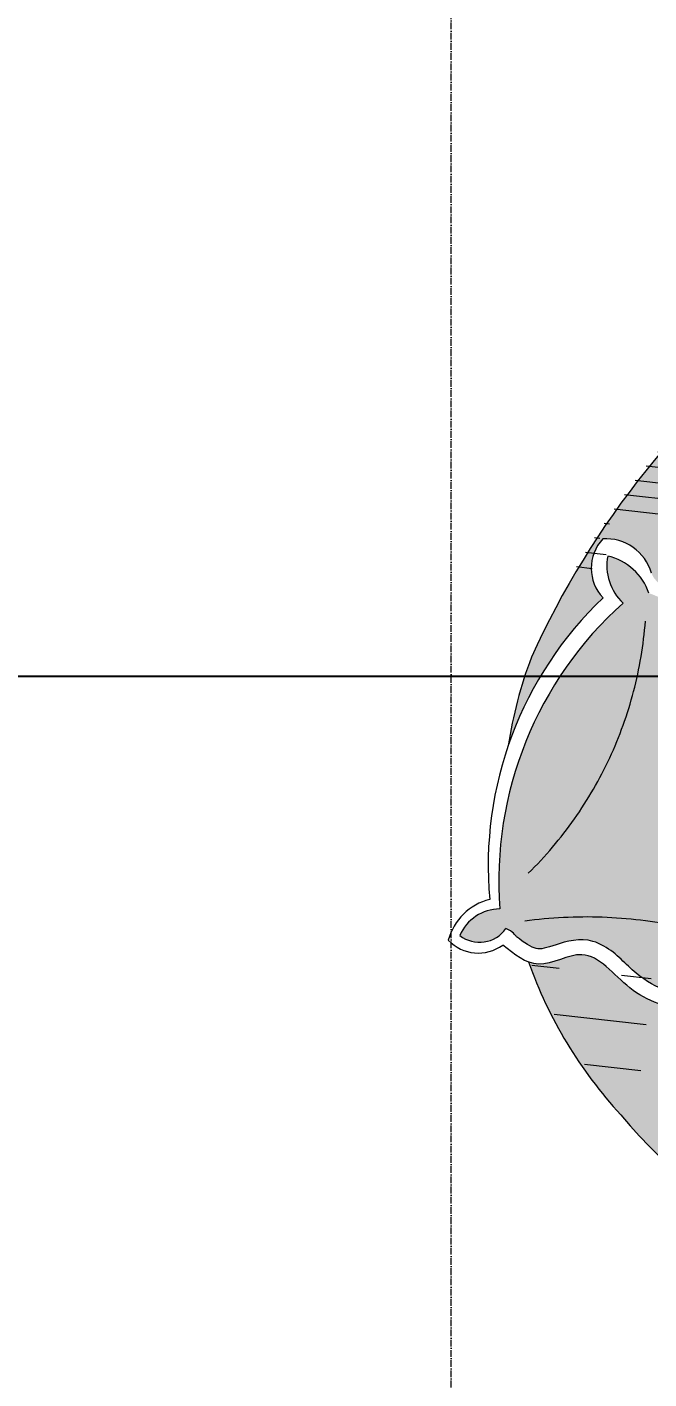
# Model space of a CAD drawing. Header units: millimetres. Extents: x -425671 to 598394, y -194194 to 343585.
# Drawn here: x 49701 to 50365, y 164749 to 166192 of the extents above; entities that cross this region are included whole.
import ezdxf

# ---------------------------------------------------------------- set-up
doc = ezdxf.new("R2010")
doc.units = ezdxf.units.MM
doc.linetypes.add('ACAD_ISO10W100', pattern=[18, 12, -3, 0, -3])
doc.linetypes.add('HIDDENX2', pattern=[19.049999999999997, 12.7, -6.35])
for name, color, linetype, lineweight in [('Centre line', 30, 'Continuous', 9), ('Furniture', 250, 'Continuous', 5), ('S-DIM', 30, 'Continuous', 13)]:
    doc.layers.add(name, color=color, linetype=linetype, lineweight=lineweight)
doc.styles.get("Standard").update_dxf_attribs({"font": 'arial.ttf'})
doc.dimstyles.new('ISO-25', dxfattribs={"dimtxt": 200, "dimasz": 180, "dimexe": 1.25, "dimexo": 0.625, "dimtad": 1, "dimtxsty": 'Standard', "dimblk": 'DOT', "dimcen": 2.5, "dimadec": 0, "dimazin": 0, "dimtfac": 1, "dimtmove": 0, "dimatfit": 3, "dimfxl": 0, "dimarcsym": 0})
pattern_1 = [(135, (3476261.326817591, 840878.8301373713), (-0.1724209175245278, 1.387778780781446e-17), [0.12192, -0.12192]), (135, (3476261.341186, 840878.8445057814), (-0.1724209175245278, 1.387778780781446e-17), [0.12192, -0.12192]), (135, (3476261.35555441, 840878.8588741913), (-0.1724209175245278, 1.387778780781446e-17), [0.12192, -0.12192]), (135, (3476261.36992282, 840878.8732426006), (-0.1724209175245278, 1.387778780781446e-17), [0.12192, -0.12192]), (135, (3476261.384291229, 840878.8876110108), (-0.1724209175245278, 1.387778780781446e-17), [0.12192, -0.12192]), (135, (3476261.39865964, 840878.9019794207), (-0.1724209175245278, 1.387778780781446e-17), [0.12192, -0.12192]), (135, (3476261.413028049, 840878.9163478304), (-0.1724209175245278, 1.387778780781446e-17), [0.12192, -0.12192]), (44.99999999999997, (3476261.240607132, 840878.9163478306), (0.1724209175245278, -1.387778780781446e-17), [0.12192, -0.12192]), (44.99999999999997, (3476261.226238722, 840878.9307162402), (0.1724209175245278, -1.387778780781446e-17), [0.12192, -0.12192]), (44.99999999999997, (3476261.211870312, 840878.9450846501), (0.1724209175245278, -1.387778780781446e-17), [0.12192, -0.12192]), (44.99999999999997, (3476261.197501902, 840878.9594530598), (0.1724209175245278, -1.387778780781446e-17), [0.12192, -0.12192]), (44.99999999999997, (3476261.183133492, 840878.9738214698), (0.1724209175245278, -1.387778780781446e-17), [0.12192, -0.12192]), (44.99999999999997, (3476261.168765083, 840878.9881898793), (0.1724209175245278, -1.387778780781446e-17), [0.12192, -0.12192]), (44.99999999999997, (3476261.154396673, 840879.002558289), (0.1724209175245278, -1.387778780781446e-17), [0.12192, -0.12192])]

# ---------------------------------------------------------------- blocks, each defined once
blk = doc.blocks.new('Cushion')
at = {"layer": 'Furniture', "ltscale": 0.8}
h = blk.add_hatch(color=256, dxfattribs=at)
h.dxf.hatch_style = 1
h.set_gradient(color1=(223, 171, 93), color2=(215, 143, 80), tint=0.4600000083446503, name='CURVED')
edge = h.paths.add_edge_path()
edge.add_arc((3475801.002543719, 840801.6060762854), 0.05475926233037194, 14.04033281465928, 81.49246440572438, ccw=False)
edge.add_arc((3475801.161771051, 840800.9997789642), 0.6286017344272669, 65.91260383204258, 99.717687765069, ccw=False)
edge.add_arc((3475800.844479252, 840800.5690922079), 1.156901462012611, 60.2631645607645, 117.069407013088)
edge.add_arc((3475800.618272167, 840801.0968125185), 0.5853320513290635, 120.8625154293494, 132.6892271714572)
edge.add_arc((3475800.483668489, 840801.1159253768), 0.4876586753937209, 95.05759937242073, 122.53416636815129, ccw=False)
edge.add_arc((3475800.497410665, 840801.6064224836), 0.05693021137694697, 98.72374629586261, 184.7730301609984, ccw=False)
edge.add_arc((3475800.453817004, 840801.611648909), 0.06186875322062948, -23.11690220970462, 55.59413651770069, ccw=False)
edge.add_spline(control_points=[(3475800.51071805, 840801.5873587144), (3475800.505630242, 840801.568963396), (3475800.516952032, 840801.5590330862), (3475800.522443588, 840801.5421258505)], knot_values=[0.5387524043615451, 0.5387524043615451, 0.5387524043615451, 0.5387524043615451, 0.5525614189464141, 0.5525614189464141, 0.5525614189464141, 0.5525614189464141], degree=3, periodic=0)
edge.add_arc((3475800.522567112, 840801.4753508716), 0.06677509281342871, 60.981880689497075, 90.10598851756703, ccw=False)
edge.add_arc((3475800.866365477, 840800.8827523818), 0.7216394452216389, 80.3560051611679, 115.5644876561517, ccw=False)
edge.add_arc((3475801.04252183, 840801.569542784), 0.06051170028620079, 132.0500150656936, 155.9603112192336, ccw=False)
edge.add_arc((3475801.06661107, 840801.6259535883), 0.06563005480333979, 148.5124885010452, 190.0715202297517, ccw=False)
at = {"layer": 'Furniture', "lineweight": 5, "ltscale": 0.8}
h = blk.add_hatch(dxfattribs=at)
h.set_pattern_fill('AR-PARQ1,_O', color=256, scale=0.0004, angle=45)
h.set_pattern_definition(pattern_1)
edge = h.paths.add_edge_path()
edge.add_arc((3475801.002543719, 840801.6060762854), 0.05475926233037194, 14.04033281465928, 81.49246440572438, ccw=False)
edge.add_arc((3475801.161771051, 840800.9997789642), 0.6286017344272669, 65.91260383204258, 99.717687765069, ccw=False)
edge.add_arc((3475800.844479252, 840800.5690922079), 1.156901462012611, 60.2631645607645, 117.069407013088)
edge.add_arc((3475800.618272167, 840801.0968125185), 0.5853320513290635, 120.8625154293494, 132.6892271714572)
edge.add_arc((3475800.483668489, 840801.1159253768), 0.4876586753937209, 95.05759937242073, 122.53416636815129, ccw=False)
edge.add_arc((3475800.497410665, 840801.6064224836), 0.05693021137694697, 98.72374629586261, 184.7730301609984, ccw=False)
edge.add_arc((3475800.453817004, 840801.611648909), 0.06186875322062948, -23.11690220970462, 55.59413651770069, ccw=False)
edge.add_spline(control_points=[(3475800.51071805, 840801.5873587144), (3475800.505630242, 840801.568963396), (3475800.516952032, 840801.5590330862), (3475800.522443588, 840801.5421258505)], knot_values=[0.5387524043615451, 0.5387524043615451, 0.5387524043615451, 0.5387524043615451, 0.5525614189464141, 0.5525614189464141, 0.5525614189464141, 0.5525614189464141], degree=3, periodic=0)
edge.add_arc((3475800.522567112, 840801.4753508716), 0.06677509281342871, 60.981880689497075, 90.10598851756703, ccw=False)
edge.add_arc((3475800.866365477, 840800.8827523818), 0.7216394452216389, 80.3560051611679, 115.5644876561517, ccw=False)
edge.add_arc((3475801.04252183, 840801.569542784), 0.06051170028620079, 132.0500150656936, 155.9603112192336, ccw=False)
edge.add_arc((3475801.06661107, 840801.6259535883), 0.06563005480333979, 148.5124885010452, 190.0715202297517, ccw=False)
at = {"layer": 'Furniture', "ltscale": 0.8}
h = blk.add_hatch(color=256, dxfattribs=at)
h.dxf.hatch_style = 1
h.set_gradient(color1=(77, 60, 50), color2=(142, 111, 93), one_color=1, tint=0.4600000083446503, name='CURVED')
edge = h.paths.add_edge_path()
edge.add_spline(control_points=[(3475800.559640361, 840801.2009827807), (3475800.551204697, 840801.214398616), (3475800.529357794, 840801.2568964245), (3475800.55842976, 840801.3276591129), (3475800.51579085, 840801.386845068), (3475800.512911313, 840801.4427150446), (3475800.525456636, 840801.4752421036), (3475800.531058925, 840801.4897675173)], knot_values=[0.1462444638288146, 0.1462444638288146, 0.1462444638288146, 0.1462444638288146, 0.1926154791283355, 0.2862306314325767, 0.3416111765052143, 0.3992378454706924, 0.4457364418264175, 0.4457364418264175, 0.4457364418264175, 0.4457364418264175], degree=3, periodic=0)
edge.add_arc((3475800.537473375, 840801.5487741906), 0.05935429773899896, 200.2524235055313, 263.79589838634854, ccw=False)
edge.add_arc((3475800.522567112, 840801.4753508716), 0.06677509281342872, 105.91785811707209, 127.6390574708675, ccw=False)
edge.add_arc((3475800.425126724, 840801.5230151085), 0.08083906380618444, 11.81386905519904, 34.42072398960497)
edge.add_arc((3475800.419806746, 840801.5939266573), 0.07629251035050573, 340.6998017613926, 398.0538043213407)
edge.add_arc((3475800.524264951, 840801.5896110007), 0.06786678005625478, 130.841799778553, 188.2794386242647)
edge.add_arc((3475800.485013448, 840801.0894876472), 0.4911440010406521, 93.25743310273894, 145.7698950610564)
edge.add_arc((3475800.043218736, 840801.3202547703), 0.05785663047686292, 51.86911000421443, 118.3060316580145)
edge.add_arc((3475800.056895692, 840801.3811636845), 0.04230319669103837, 193.6321713034621, 286.3829050451987)
edge.add_spline(control_points=[(3475800.068827529, 840801.3405780745), (3475800.074385682, 840801.3316279731), (3475800.072768281, 840801.3257150428), (3475800.076214078, 840801.3104960492), (3475800.079755384, 840801.3002681726), (3475800.08766319, 840801.2902092702), (3475800.094796819, 840801.2872942184), (3475800.120335574, 840801.2779491242), (3475800.138330506, 840801.2703469034), (3475800.160586034, 840801.2379396319), (3475800.161798081, 840801.2181457835), (3475800.16958735, 840801.1635111127), (3475800.18236208, 840801.1399309149), (3475800.218653181, 840801.1139772227), (3475800.233918742, 840801.1065403157), (3475800.26371323, 840801.083755936), (3475800.275424242, 840801.0656170906), (3475800.29464692, 840801.0368402167), (3475800.304462502, 840801.0162394689), (3475800.328324855, 840800.9935467886)], knot_values=[0.004961123717087179, 0.004961123717087179, 0.004961123717087179, 0.004961123717087179, 0.01171791624914237, 0.01171791624914237, 0.05006691935922963, 0.05006691935922963, 0.0884159224693169, 0.0884159224693169, 0.1267649255794042, 0.1267649255794042, 0.1745773397086596, 0.1745773397086596, 0.280037769056249, 0.280037769056249, 0.3285810830654592, 0.3285810830654592, 0.3771243970746693, 0.3771243970746693, 0.4415783000970779, 0.4415783000970779, 0.4415783000970779, 0.4415783000970779], degree=3, periodic=0)
edge.add_arc((3475800.374059338, 840800.9540978816), 0.0603975096817177, 139.2201354073513, 193.1806797062916)
edge.add_arc((3475800.282059317, 840800.9990013358), 0.06741383814378753, 299.4975292035882, 354.3869349230349)
edge.add_arc((3475800.284438762, 840801.3159881771), 0.329987762095256, 281.3090873459302, 295.1025908519097)
edge.add_spline(control_points=[(3475800.424432893, 840801.0171678851), (3475800.40120892, 840801.0519411669), (3475800.353770667, 840801.0966685107), (3475800.371699605, 840801.1514406411), (3475800.376665241, 840801.1666104455), (3475800.389428317, 840801.1828213609), (3475800.428242609, 840801.2321210136), (3475800.507843087, 840801.1750107128), (3475800.550829523, 840801.1951917023), (3475800.559640361, 840801.2009827807)], knot_values=[0.9242094147595004, 0.9242094147595004, 0.9242094147595004, 0.9242094147595004, 1.008845244444202, 1.041265284754813, 1.041265284754813, 1.041265284754813, 1.081052023990671, 1.162262302569748, 1.184359112055819, 1.184359112055819, 1.184359112055819, 1.184359112055819], degree=3, periodic=0)
h = blk.add_hatch(color=256, dxfattribs=at)
h.dxf.hatch_style = 1
h.set_gradient(color1=(223, 171, 93), color2=(215, 143, 80), tint=0.4600000083446503, name='INVCYLINDER')
edge = h.paths.add_edge_path()
edge.add_spline(control_points=[(3475800.166877548, 840801.1348043206), (3475800.158126115, 840801.1473527737), (3475800.14079652, 840801.186145489), (3475800.144745061, 840801.2599152888), (3475800.081609456, 840801.2658263507), (3475800.067199547, 840801.2835557127), (3475800.064845531, 840801.2874235596)], knot_values=[0.2073441172874505, 0.2073441172874505, 0.2073441172874505, 0.2073441172874505, 0.252953593801604, 0.3298609559600126, 0.3881630586506157, 0.4022640617471339, 0.4022640617471339, 0.4022640617471339, 0.4022640617471339], degree=3, periodic=0)
edge.add_arc((3475800.618272167, 840801.0968125185), 0.5853320513290791, 160.9952826397712, 184.1559493868675)
edge.add_arc((3475800.614101155, 840801.0610578135), 0.5796602237150714, 180.6588213903199, 239.2826324909933)
edge.add_arc((3475800.844479251, 840801.592895132), 1.156901462012624, 242.9305929869724, 269.9999999999986)
edge.add_line((3475800.844479251, 840800.4359936701), (3475800.844479251, 840800.4481584606))
edge.add_arc((3475800.844479252, 840801.4458763261), 0.9977178654452257, 239.4880732450339, 270.0000000000065, ccw=False)
edge.add_arc((3475800.524875988, 840800.9455323811), 0.4049527755443825, 152.1348213461716, 242.5048834701893, ccw=False)
edge = h.paths.add_edge_path()
edge.add_spline(control_points=[(3475801.502439084, 840801.4923682675), (3475801.505171885, 840801.4733860386), (3475801.509593947, 840801.4353471047), (3475801.494493106, 840801.3828571964), (3475801.455836471, 840801.3292222896), (3475801.483618055, 840801.2684818553), (3475801.467242723, 840801.2307254286), (3475801.461035568, 840801.2197152637)], knot_values=[0.148739451090145, 0.148739451090145, 0.148739451090145, 0.148739451090145, 0.2056421361268849, 0.2629148179039328, 0.3092412859870526, 0.3939570791125504, 0.4310151165809862, 0.4310151165809862, 0.4310151165809862, 0.4310151165809862], degree=3, periodic=0)
edge.add_arc((3475801.165378725, 840800.944810448), 0.4037147846449037, -62.62076327616637, 42.91700041700318, ccw=False)
edge.add_arc((3475800.844479252, 840801.4458763261), 0.9977178654452257, 270.0000000000016, 300.5119267548242, ccw=False)
edge.add_line((3475800.844479251, 840800.4481584603), (3475800.844479251, 840800.4359936699))
edge.add_arc((3475800.844479251, 840801.592895132), 1.156901462012624, 269.9999999999958, 297.0694070130212)
edge.add_arc((3475801.073986651, 840801.0619172378), 0.5808439066892112, 300.7479011923649, 359.2577393142345)
edge.add_arc((3475801.070988902, 840801.096812518), 0.5853320513289907, 355.8440506131372, 402.5147584619918)
at = {"layer": 'Furniture', "lineweight": 5, "ltscale": 0.8}
h = blk.add_hatch(dxfattribs=at)
h.set_pattern_fill('AR-PARQ1,_O', color=256, scale=0.0004, angle=45)
h.set_pattern_definition(pattern_1)
edge = h.paths.add_edge_path()
edge.add_spline(control_points=[(3475800.166877548, 840801.1348043206), (3475800.158126115, 840801.1473527737), (3475800.14079652, 840801.186145489), (3475800.144745061, 840801.2599152888), (3475800.081609456, 840801.2658263507), (3475800.067199547, 840801.2835557127), (3475800.064845531, 840801.2874235596)], knot_values=[0.2073441172874505, 0.2073441172874505, 0.2073441172874505, 0.2073441172874505, 0.252953593801604, 0.3298609559600126, 0.3881630586506157, 0.4022640617471339, 0.4022640617471339, 0.4022640617471339, 0.4022640617471339], degree=3, periodic=0)
edge.add_arc((3475800.618272167, 840801.0968125185), 0.5853320513290791, 160.9952826397712, 184.1559493868675)
edge.add_arc((3475800.614101155, 840801.0610578135), 0.5796602237150714, 180.6588213903199, 239.2826324909933)
edge.add_arc((3475800.844479251, 840801.592895132), 1.156901462012624, 242.9305929869724, 269.9999999999986)
edge.add_line((3475800.844479251, 840800.4359936701), (3475800.844479251, 840800.4481584606))
edge.add_arc((3475800.844479252, 840801.4458763261), 0.9977178654452257, 239.4880732450339, 270.0000000000065, ccw=False)
edge.add_arc((3475800.524875988, 840800.9455323811), 0.4049527755443825, 152.1348213461716, 242.5048834701893, ccw=False)
at = {"layer": 'Furniture', "lineweight": 18}
for centre, radius, start, end in [((3475800.844479252, 840800.5690922079), 1.156901462012623, 60.26317370417193, 117.0694103352125), ((3475800.618272166, 840801.0968125181), 0.5853320513290803, 120.8625092179514, 132.689221205393), ((3475800.618272166, 840801.0968125181), 0.5853320513290803, 160.95975896724, 184.1559493704206), ((3475800.614101155, 840801.061057813), 0.5796602237150722, 180.658819508739, 239.2826257229827)]:
    blk.add_arc(centre, radius, start, end, dxfattribs=at)
at = {"layer": 'Furniture', "ltscale": 0.8}
for centre, radius, start, end in [((3475800.497410665, 840801.6064224832), 0.05693021137694482, 98.72374674805263, 184.773029809196), ((3475800.453817004, 840801.611648909), 0.06186875322061038, 336.883095749064, 55.59412797370383), ((3475800.52426495, 840801.5896110003), 0.06786678005625472, 130.8418038819788, 188.2794391281502), ((3475800.419806746, 840801.5939266569), 0.07629251035053271, 340.699802787097, 38.05380143347758), ((3475800.483668489, 840801.1159253763), 0.4876586753937089, 95.05760896720048, 146.6565051616702), ((3475800.485013447, 840801.0894876467), 0.4911440010406583, 93.25743046707198, 145.7698993423963), ((3475800.045049266, 840801.3152952549), 0.07544428981620548, 65.5436845428847, 126.6638803105004), ((3475800.054595071, 840801.3810150091), 0.05484233785277618, 185.442850425756, 267.4861199374776), ((3475800.043218736, 840801.3202547703), 0.05785663047686432, 51.86911020364108, 118.3060265189682), ((3475800.056895692, 840801.3811636845), 0.04230319669103954, 193.6321698201348, 286.3829079124897)]:
    blk.add_arc(centre, radius, start, end, dxfattribs=at)
at = {"layer": 'Furniture', "linetype": 'HIDDENX2', "lineweight": 5, "ltscale": 0.8}
for centre, radius, start, end in [((3475800.08368956, 840801.896873193), 0.5204409247812137, 275.9351314593261, 317.1439439501953), ((3475799.787558526, 840800.817493833), 0.5997460858587371, 20.25797769654609, 59.22084066246013)]:
    blk.add_arc(centre, radius, start, end, dxfattribs=at)
at = {"layer": 'Furniture', "ltscale": 0.8}
blk.add_open_spline([(3475800.328324855, 840800.9935467886), (3475800.304462502, 840801.0162394689), (3475800.29464692, 840801.0368402164), (3475800.275424242, 840801.0656170906), (3475800.26371323, 840801.083755936), (3475800.233918742, 840801.1065403157), (3475800.218653181, 840801.1139772227), (3475800.18236208, 840801.1399309149), (3475800.169587349, 840801.1635111122), (3475800.161798081, 840801.2181457835), (3475800.160586034, 840801.2379396314), (3475800.138330506, 840801.2703469029), (3475800.120335574, 840801.2779491242), (3475800.094796819, 840801.287294218), (3475800.08766319, 840801.2902092702), (3475800.079755384, 840801.3002681726), (3475800.076214078, 840801.3104960492), (3475800.072768281, 840801.3257150423), (3475800.074385681, 840801.3316279727), (3475800.068827529, 840801.3405780745)], degree=3, knots=[0.004961123717087168, 0.004961123717087168, 0.004961123717087168, 0.004961123717087168, 0.06941502673949576, 0.06941502673949576, 0.1179583407487059, 0.1179583407487059, 0.166501654757916, 0.166501654757916, 0.2719620841055055, 0.2719620841055055, 0.3197744982347609, 0.3197744982347609, 0.3581235013448482, 0.3581235013448482, 0.3964725044549354, 0.3964725044549354, 0.4348215075650227, 0.4348215075650227, 0.4415783000970779, 0.4415783000970779, 0.4415783000970779, 0.4415783000970779], dxfattribs=at)
blk.add_spline([(3475800.314267793, 840800.9912886488), (3475800.269267009, 840801.0389002226), (3475800.24855885, 840801.0684707648), (3475800.192253203, 840801.1083462749), (3475800.147995908, 840801.17778653), (3475800.125698593, 840801.2513906882), (3475800.073427086, 840801.2772136388), (3475800.05218961, 840801.3262254503)], degree=3, dxfattribs=at)
blk = doc.blocks.new('_Dot')
at = {"color": 0, "linetype": 'ByBlock', "lineweight": -2}
blk.add_line((-0.5, 0), (-1, 0), dxfattribs=at)
at = {"color": 0, "linetype": 'ByBlock', "const_width": 0.5}
blk.add_lwpolyline([(-0.25, 0, 1), (0.25, 0, 1)], format="xyb", close=True, dxfattribs=at)
blk = doc.blocks.new('*D244')
at = {"layer": 'Defpoints', "color": 0, "transparency": 16777216}
for p in [(47109.02959638741, 166191.6189140768), (56469.02959640138, 166191.618914078), (56469.02959640138, 165498.7008343663)]:
    blk.add_point(p, dxfattribs=at)
at = {"layer": 'S-DIM', "color": 0, "lineweight": -2, "transparency": 16777216}
for p, q in [((47109.02959638741, 166190.9939140768), (47109.02959638741, 165497.4508343663)), ((56469.02959640138, 166190.993914078), (56469.02959640138, 165497.4508343663)), ((47209.02959638741, 165498.7008343663), (56369.02959640138, 165498.7008343663))]:
    blk.add_line(p, q, dxfattribs=at)
at = {"layer": 'S-DIM', "color": 0, "lineweight": -2, "transparency": 16777216, "xscale": 100, "yscale": 100, "zscale": 100, "rotation": 180}
blk.add_blockref('_Dot', (47109.02959638741, 165498.7008343663), dxfattribs=at)
at = {"layer": 'S-DIM', "color": 0, "lineweight": -2, "transparency": 16777216, "xscale": 100, "yscale": 100, "zscale": 100}
blk.add_blockref('_Dot', (56469.02959640138, 165498.7008343663), dxfattribs=at)
at = {"layer": 'S-DIM', "color": 0, "transparency": 16777216, "insert": (51789.02959639439, 165601.5086447346), "char_height": 200, "attachment_point": 5}
blk.add_mtext('9360', dxfattribs=at)

msp = doc.modelspace()

# ---------------------------------------------------------------- linework, layer by layer
at = {"layer": 'Centre line', "linetype": 'ACAD_ISO10W100', "ltscale": 0.6}
msp.add_line((50154.02299674635, 140421.6189141704), (50154.04969585775, 172421.6189141704), dxfattribs=at)

# ---------------------------------------------------------------- block references
at = {"layer": 'Furniture', "xscale": 810.0000000000005, "yscale": 810.0000000000005, "zscale": 810.0000000000005, "rotation": 38.54976036341007}
msp.add_blockref('Cushion', (-1777354554.784515, -2287000345.027331), dxfattribs=at)

# ---------------------------------------------------------------- dimensions: what is measured, and where the dimension line sits
at = {"layer": 'S-DIM'}
dim = msp.add_linear_dim(base=(56469.02959640138, 165498.7008343663), p1=(47109.02959638741, 166191.6189140768), p2=(56469.02959640138, 166191.618914078), dimstyle='ISO-25', override={"dimasz": 100}, dxfattribs=at)
dim.commit()
dim.dimension.update_dxf_attribs({"geometry": '*D244', "text_midpoint": (51789.02959639439, 165601.5086447346)})

doc.saveas('drawing.dxf')
